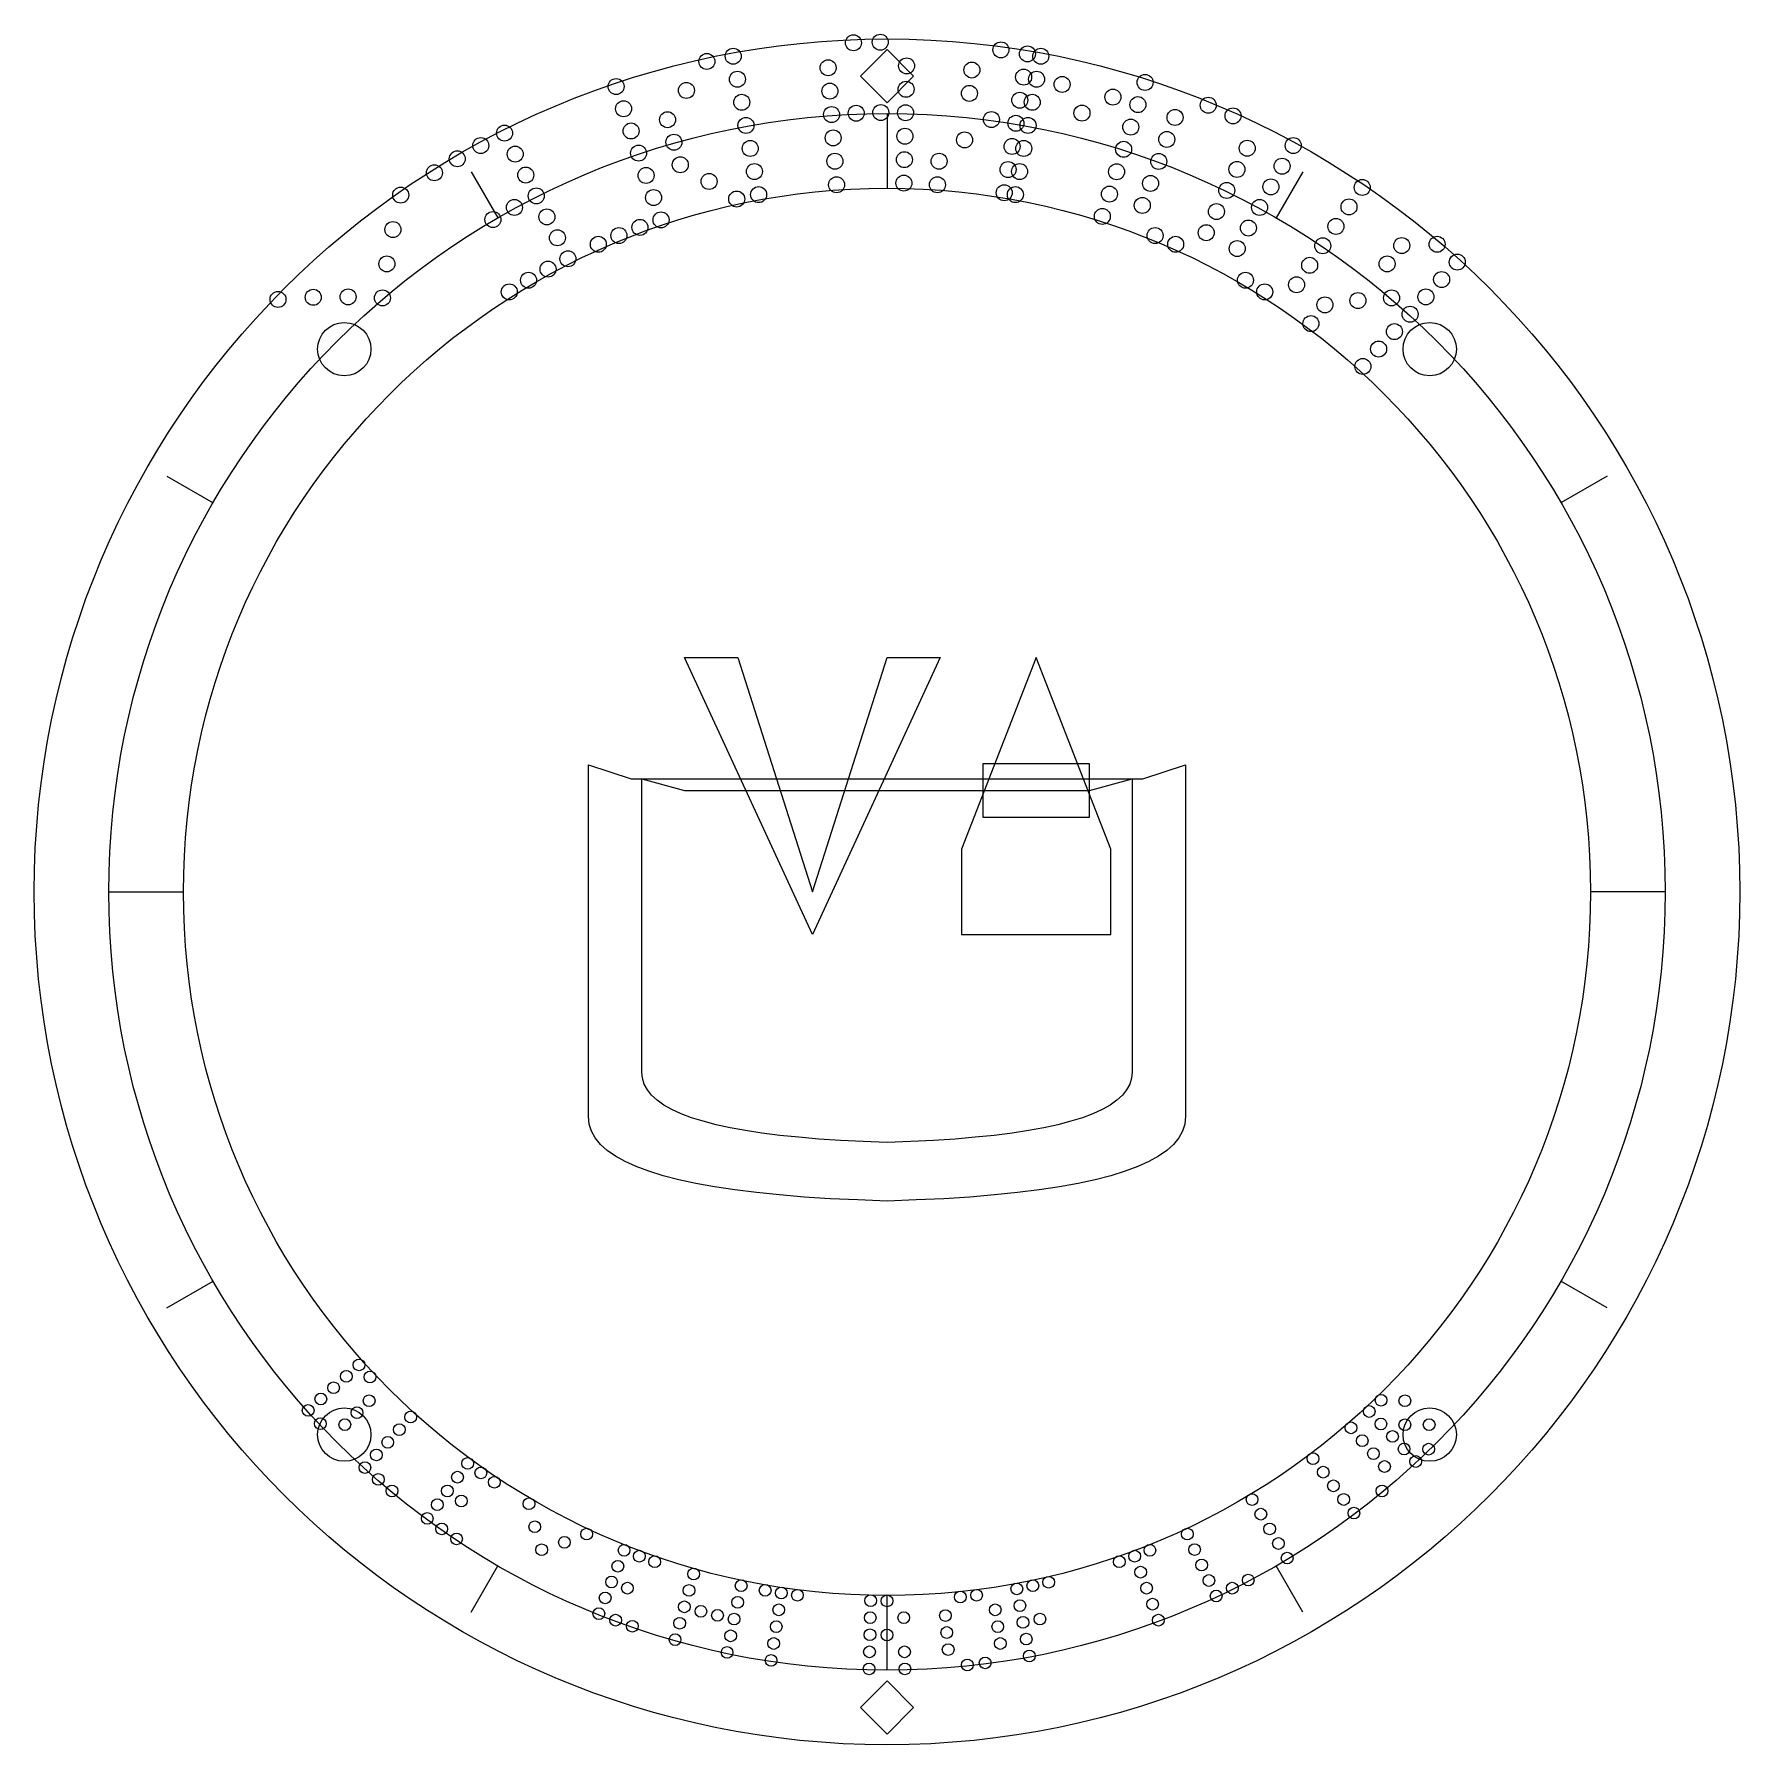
# Model space of a CAD drawing. Header units: millimetres. Extents: x -80 to 80, y -80 to 80.
import ezdxf

# ---------------------------------------------------------------- set-up
doc = ezdxf.new("R2010")
doc.units = ezdxf.units.MM
doc.layers.add('CUT', color=7, linetype='Continuous')

msp = doc.modelspace()

# ---------------------------------------------------------------- linework, layer by layer
at = {"layer": 'CUT'}
for p, q in [((0, 73), (0, 66)), ((-39, 67.55), (-36.5, 63.22)), ((39, 67.55), (36.5, 63.22)), ((-67.55, 39), (-63.22, 36.5)), ((67.55, 39), (63.22, 36.5)), ((-73, 0), (-66, 0)), ((73, 0), (66, 0)), ((-67.55, -39), (-63.22, -36.5)), ((67.55, -39), (63.22, -36.5)), ((-39, -67.55), (-36.5, -63.22)), ((39, -67.55), (36.5, -63.22)), ((0, -73), (0, -66))]:
    msp.add_line(p, q, dxfattribs=at)
for points in [[(0, 79), (2.5, 76.5), (0, 74), (-2.5, 76.5)], [(-19, 22), (-14, 22), (-7, 0), (0, 22), (5, 22), (-7, -4)], [(7, -4), (21, -4), (21, 4), (14, 22), (7, 4)], [(-24, 10.6), (24, 10.6), (28, 11.92), (28, -21.08), (27.93, -21.78), (27.72, -22.44), (27.37, -23.08), (26.88, -23.68), (26.25, -24.25), (25.48, -24.79), (24.57, -25.29), (23.52, -25.77), (22.33, -26.21), (21, -26.62), (19.53, -27), (17.92, -27.35), (16.17, -27.67), (14.28, -27.95), (12.25, -28.21), (10.08, -28.43), (7.77, -28.62), (5.32, -28.78), (2.73, -28.9), (0, -29), (-2.73, -28.9), (-5.32, -28.78), (-7.77, -28.62), (-10.08, -28.43), (-12.25, -28.21), (-14.28, -27.95), (-16.17, -27.67), (-17.92, -27.35), (-19.53, -27), (-21, -26.62), (-22.33, -26.21), (-23.52, -25.77), (-24.57, -25.29), (-25.48, -24.79), (-26.25, -24.25), (-26.88, -23.68), (-27.37, -23.08), (-27.72, -22.44), (-27.93, -21.78), (-28, -21.08), (-28, 11.92)], [(9, 7), (19, 7), (19, 12), (9, 12)], [(-19, 9.5), (19, 9.5), (23, 10.6), (23, -16.9), (22.94, -17.48), (22.77, -18.04), (22.48, -18.56), (22.08, -19.06), (21.56, -19.54), (20.93, -19.99), (20.18, -20.41), (19.32, -20.81), (18.34, -21.18), (17.25, -21.52), (16.04, -21.84), (14.72, -22.13), (13.28, -22.39), (11.73, -22.63), (10.06, -22.84), (8.28, -23.02), (6.38, -23.18), (4.37, -23.32), (2.24, -23.42), (0, -23.5), (-2.24, -23.42), (-4.37, -23.32), (-6.38, -23.18), (-8.28, -23.02), (-10.06, -22.84), (-11.73, -22.63), (-13.28, -22.39), (-14.72, -22.13), (-16.04, -21.84), (-17.25, -21.52), (-18.34, -21.18), (-19.32, -20.81), (-20.18, -20.41), (-20.93, -19.99), (-21.56, -19.54), (-22.08, -19.06), (-22.48, -18.56), (-22.77, -18.04), (-22.94, -17.48), (-23, -16.9), (-23, 10.6)], [(0, -74), (2.5, -76.5), (0, -79), (-2.5, -76.5)]]:
    msp.add_lwpolyline(points, close=True, dxfattribs=at)
for centre, radius in [((-3.15, 79.64), 0.75), ((-0.63, 79.7), 0.75), ((0, 0), 80), ((-16.9, 77.89), 0.75), ((-14.43, 78.38), 0.75), ((10.69, 78.98), 0.75), ((13.18, 78.6), 0.75), ((14.43, 78.38), 0.75), ((-5.52, 77.3), 0.75), ((1.84, 77.48), 0.75), ((7.96, 77.09), 0.75), ((12.82, 76.43), 0.75), ((-25.41, 75.54), 0.75), ((-18.82, 75.18), 0.75), ((-14.03, 76.22), 0.75), ((-5.36, 75.11), 0.75), ((1.79, 75.28), 0.75), ((7.73, 74.9), 0.75), ((14.03, 76.22), 0.75), ((16.43, 75.74), 0.75), ((24.21, 75.93), 0.75), ((-24.71, 73.46), 0.75), ((-13.63, 74.06), 0.75), ((-0.58, 73.1), 0.75), ((1.74, 73.08), 0.75), ((12.46, 74.26), 0.75), ((13.63, 74.06), 0.75), ((21.19, 74.55), 0.75), ((23.54, 73.84), 0.75), ((30.14, 73.78), 0.75), ((0, 0), 73), ((-20.59, 72.43), 0.75), ((-13.23, 71.89), 0.75), ((-5.2, 72.91), 0.75), ((-2.89, 73.04), 0.75), ((9.8, 72.44), 0.75), ((12.09, 72.09), 0.75), ((13.23, 71.89), 0.75), ((18.29, 73.05), 0.75), ((22.87, 71.74), 0.75), ((27.02, 72.64), 0.75), ((32.46, 72.79), 0.75), ((-38.11, 70), 0.75), ((-35.88, 71.17), 0.75), ((-24.01, 71.37), 0.75), ((-19.99, 70.31), 0.75), ((-5.05, 70.72), 0.75), ((1.68, 70.88), 0.75), ((7.28, 70.53), 0.75), ((11.73, 69.92), 0.75), ((26.25, 70.58), 0.75), ((38.11, 70), 0.75), ((-40.31, 68.76), 0.75), ((-34.88, 69.2), 0.75), ((-23.3, 69.29), 0.75), ((-12.83, 69.73), 0.75), ((-4.89, 68.53), 0.75), ((1.63, 68.68), 0.75), ((4.89, 68.53), 0.75), ((12.83, 69.73), 0.75), ((22.2, 69.65), 0.75), ((25.49, 68.51), 0.75), ((33.79, 69.75), 0.75), ((-42.46, 67.45), 0.75), ((-33.89, 67.24), 0.75), ((-22.6, 67.2), 0.75), ((-19.39, 68.2), 0.75), ((-16.69, 66.64), 0.75), ((-12.44, 67.57), 0.75), ((11.36, 67.75), 0.75), ((12.44, 67.57), 0.75), ((21.54, 67.55), 0.75), ((32.83, 67.77), 0.75), ((37.06, 68.07), 0.75), ((0, 0), 66), ((-45.62, 65.36), 0.75), ((-32.9, 65.28), 0.75), ((-21.9, 65.12), 0.75), ((-12.04, 65.4), 0.75), ((-4.73, 66.33), 0.75), ((1.58, 66.48), 0.75), ((4.73, 66.33), 0.75), ((11, 65.58), 0.75), ((12.04, 65.4), 0.75), ((20.87, 65.45), 0.75), ((24.72, 66.45), 0.75), ((31.87, 65.79), 0.75), ((36.01, 66.13), 0.75), ((44.58, 66.07), 0.75), ((-34.95, 64.2), 0.75), ((-14.1, 64.99), 0.75), ((23.95, 64.39), 0.75), ((30.91, 63.81), 0.75), ((34.95, 64.2), 0.75), ((43.34, 64.25), 0.75), ((-46.35, 62.12), 0.75), ((-36.97, 63.06), 0.75), ((-31.91, 63.31), 0.75), ((-23.18, 62.33), 0.75), ((-21.2, 63.03), 0.75), ((20.2, 63.36), 0.75), ((29.95, 61.83), 0.75), ((33.9, 62.27), 0.75), ((42.11, 62.42), 0.75), ((-30.92, 61.35), 0.75), ((-27.08, 60.74), 0.75), ((-25.15, 61.56), 0.75), ((25.15, 61.56), 0.75), ((27.08, 60.74), 0.75), ((32.85, 60.34), 0.75), ((40.88, 60.6), 0.75), ((48.29, 60.62), 0.75), ((51.61, 60.74), 0.75), ((-46.92, 58.9), 0.75), ((-29.93, 59.38), 0.75), ((39.65, 58.77), 0.75), ((46.92, 58.9), 0.75), ((53.5, 59.07), 0.75), ((-33.63, 57.37), 0.75), ((-31.8, 58.41), 0.75), ((33.63, 57.37), 0.75), ((52.03, 57.44), 0.75), ((-57.13, 55.57), 0.75), ((-53.82, 55.77), 0.75), ((-50.55, 55.81), 0.75), ((-47.33, 55.71), 0.75), ((-35.43, 56.28), 0.75), ((35.43, 56.28), 0.75), ((38.42, 56.95), 0.75), ((44.18, 55.46), 0.75), ((47.33, 55.71), 0.75), ((50.55, 55.81), 0.75), ((41.08, 55.06), 0.75), ((49.07, 54.18), 0.75), ((-50.91, 50.91), 2.5), ((39.77, 53.3), 0.75), ((47.6, 52.55), 0.75), ((50.91, 50.91), 2.5), ((46.12, 50.92), 0.75), ((44.64, 49.29), 0.75), ((-50.72, -45.44), 0.55), ((-49.53, -44.37), 0.55), ((-51.92, -46.51), 0.55), ((-48.5, -45.5), 0.55), ((-54.3, -48.64), 0.55), ((-53.11, -47.57), 0.55), ((-48.58, -47.73), 0.55), ((46.35, -47.68), 0.55), ((48.58, -47.73), 0.55), ((-53.16, -49.88), 0.55), ((-50.91, -50.91), 2.5), ((-50.86, -49.97), 0.55), ((-49.72, -48.85), 0.55), ((-44.68, -49.26), 0.55), ((43.53, -50.27), 0.55), ((45.24, -48.74), 0.55), ((46.33, -49.91), 0.55), ((48.58, -49.98), 0.55), ((50.91, -50.91), 2.5), ((50.86, -49.97), 0.55), ((-46.83, -51.63), 0.55), ((-45.75, -50.44), 0.55), ((44.58, -51.48), 0.55), ((47.42, -51.08), 0.55), ((-47.9, -52.81), 0.55), ((39.96, -53.16), 0.55), ((45.63, -52.69), 0.55), ((48.51, -52.26), 0.55), ((49.6, -53.43), 0.55), ((50.81, -52.27), 0.55), ((-48.98, -54), 0.55), ((-40.29, -54.9), 0.55), ((-39.34, -53.61), 0.55), ((-38.1, -54.5), 0.55), ((40.92, -54.43), 0.55), ((46.67, -53.9), 0.55), ((-47.72, -55.11), 0.55), ((-46.44, -56.19), 0.55), ((-41.24, -56.19), 0.55), ((-36.83, -55.37), 0.55), ((41.88, -55.71), 0.55), ((46.44, -56.19), 0.55), ((-42.18, -57.48), 0.55), ((-39.93, -57.13), 0.55), ((-33.59, -57.39), 0.55), ((34.25, -57), 0.55), ((42.84, -56.99), 0.55), ((43.8, -58.27), 0.55), ((-43.13, -58.77), 0.55), ((-41.77, -59.75), 0.55), ((-33.04, -59.55), 0.55), ((35.07, -58.37), 0.55), ((35.9, -59.75), 0.55), ((-40.38, -60.69), 0.55), ((-30.26, -61.01), 0.55), ((-28.17, -60.24), 0.55), ((28.17, -60.24), 0.55), ((36.72, -61.12), 0.55), ((-32.4, -61.71), 0.55), ((-24.66, -61.76), 0.55), ((-23.23, -62.31), 0.55), ((-21.79, -62.83), 0.55), ((21.79, -62.83), 0.55), ((23.23, -62.31), 0.55), ((24.66, -61.76), 0.55), ((28.85, -61.69), 0.55), ((37.54, -62.49), 0.55), ((-25.25, -63.25), 0.55), ((-18.14, -63.98), 0.55), ((23.79, -63.81), 0.55), ((29.52, -63.14), 0.55), ((30.2, -64.59), 0.55), ((33.89, -64.55), 0.55), ((-26.44, -66.22), 0.55), ((-25.84, -64.73), 0.55), ((-24.35, -65.31), 0.55), ((-18.57, -65.52), 0.55), ((-13.68, -65.08), 0.55), ((-11.43, -65.51), 0.55), ((-9.91, -65.76), 0.55), ((-8.4, -65.97), 0.55), ((6.88, -66.14), 0.55), ((8.4, -65.97), 0.55), ((12.18, -65.38), 0.55), ((13.68, -65.08), 0.55), ((15.17, -64.75), 0.55), ((24.35, -65.31), 0.55), ((30.88, -66.04), 0.55), ((32.39, -65.31), 0.55), ((-27.03, -67.7), 0.55), ((-19.01, -67.06), 0.55), ((-17.46, -67.48), 0.55), ((-15.9, -67.86), 0.55), ((-14.01, -66.64), 0.55), ((-10.15, -67.34), 0.55), ((-1.53, -66.48), 0.55), ((0, -66.5), 0.55), ((5.48, -67.88), 0.55), ((10.15, -67.34), 0.55), ((12.47, -66.95), 0.55), ((24.91, -66.81), 0.55), ((-25.46, -68.31), 0.55), ((-23.89, -68.88), 0.55), ((-19.45, -68.6), 0.55), ((-14.34, -68.21), 0.55), ((-10.39, -68.92), 0.55), ((-1.57, -68.08), 0.55), ((1.57, -68.08), 0.55), ((5.61, -69.47), 0.55), ((10.39, -68.92), 0.55), ((12.76, -68.52), 0.55), ((14.34, -68.21), 0.55), ((25.46, -68.31), 0.55), ((-19.88, -70.14), 0.55), ((-14.67, -69.78), 0.55), ((-10.63, -70.5), 0.55), ((-1.6, -69.68), 0.55), ((0, -69.7), 0.55), ((5.74, -71.07), 0.55), ((10.63, -70.5), 0.55), ((13.06, -70.09), 0.55), ((-15, -71.34), 0.55), ((-10.87, -72.09), 0.55), ((-1.64, -71.28), 0.55), ((1.64, -71.28), 0.55), ((7.54, -72.51), 0.55), ((9.21, -72.32), 0.55), ((13.35, -71.67), 0.55), ((-1.68, -72.88), 0.55), ((1.68, -72.88), 0.55)]:
    msp.add_circle(centre, radius, dxfattribs=at)

doc.saveas('drawing.dxf')
